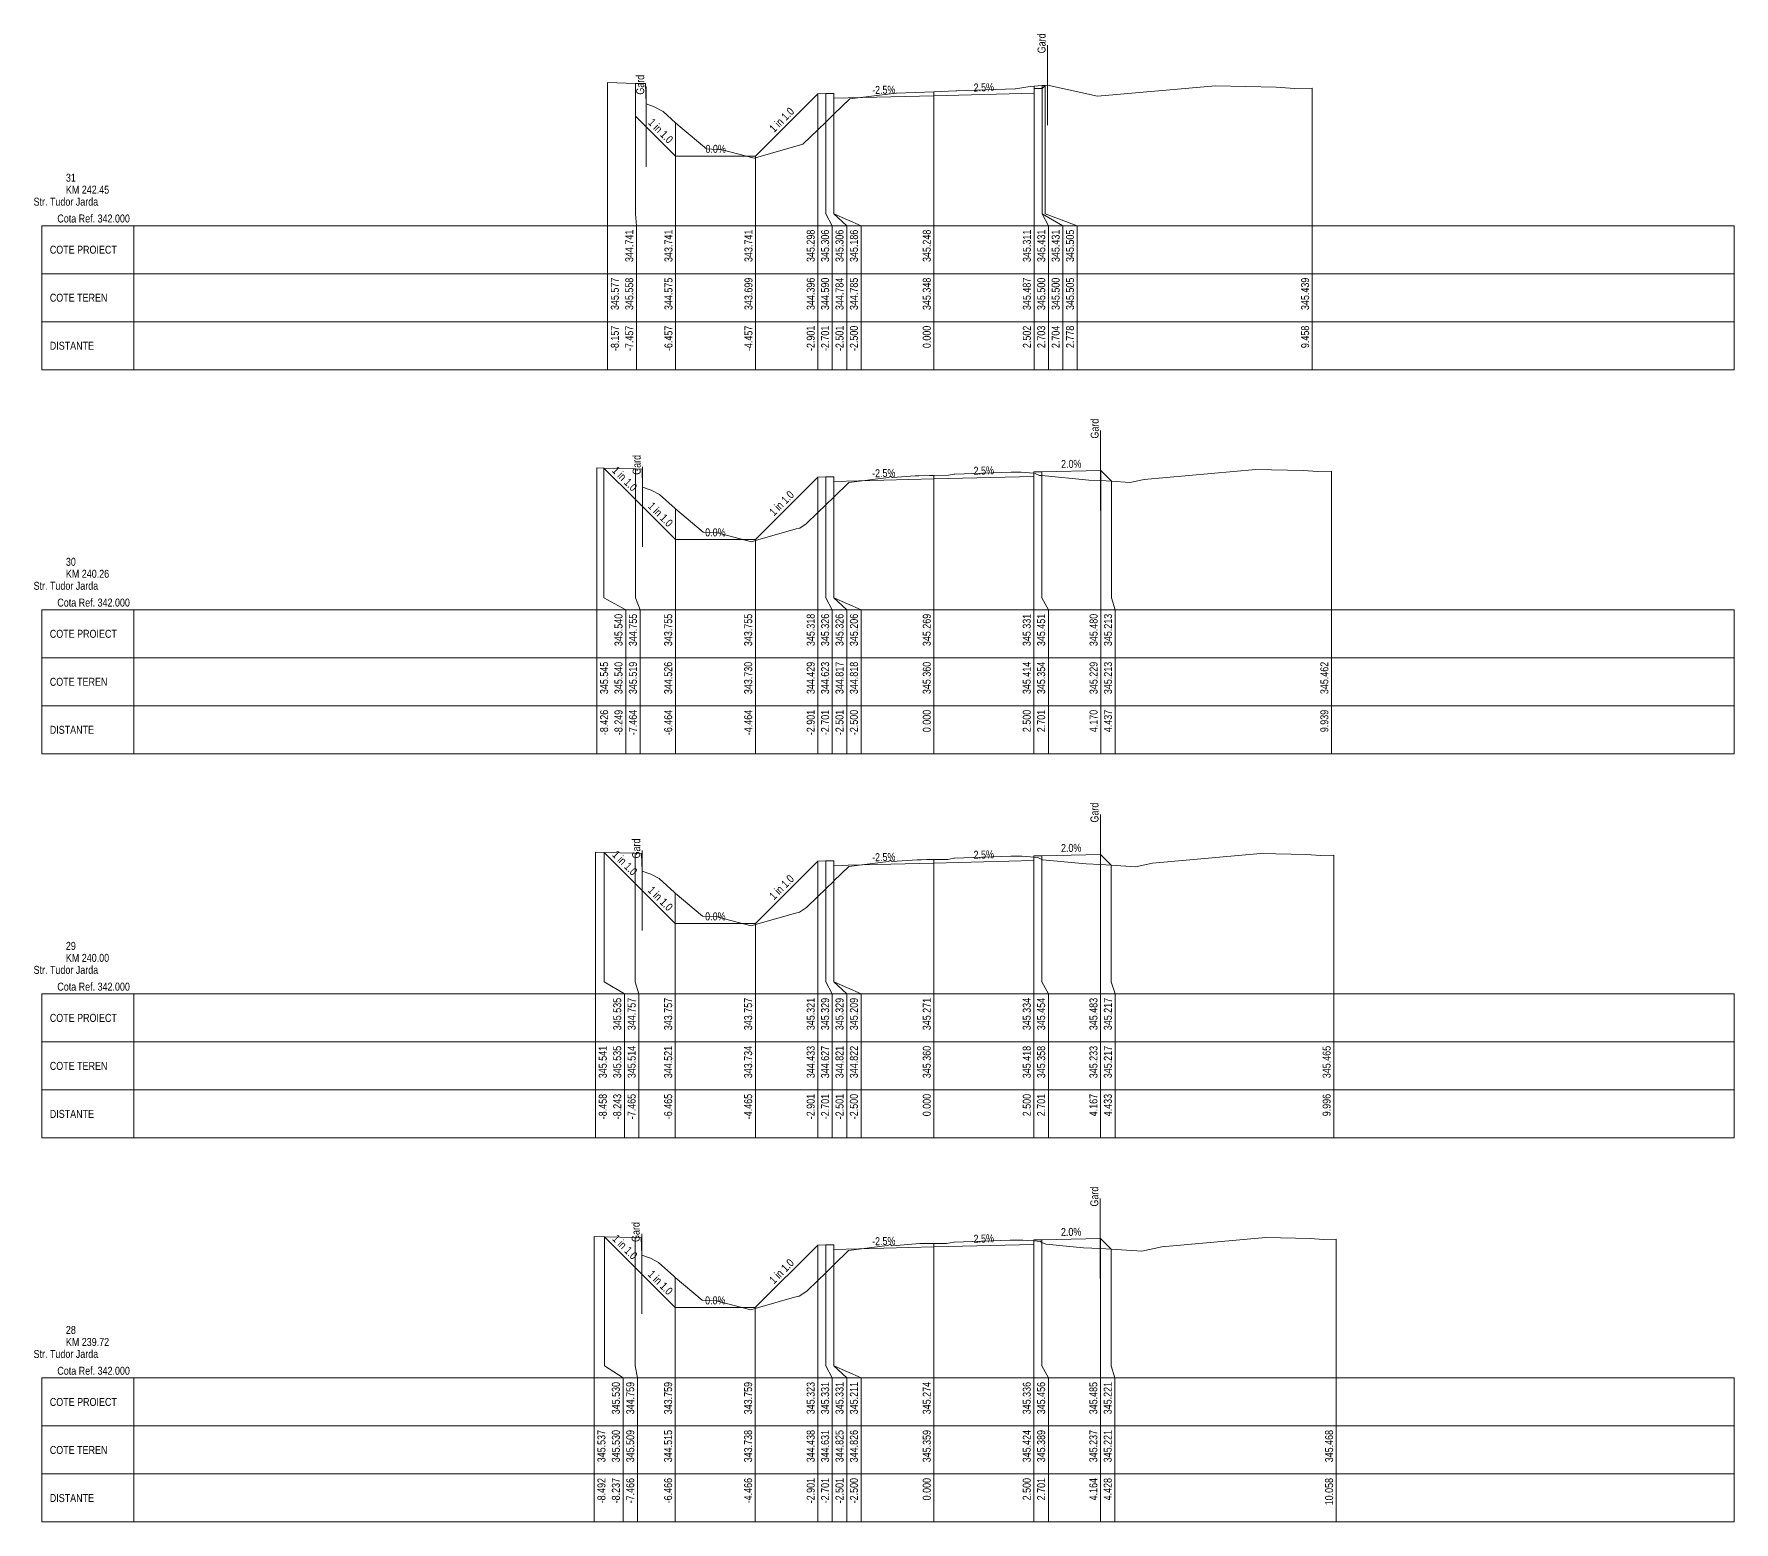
# Model space of a CAD drawing. Extents: x 1 to 634, y 0 to 594.
# Drawn here: x 0.5 to 43, y 260.2 to 297.39 of the extents above; entities that cross this region are included whole.
import ezdxf
from ezdxf.enums import TextEntityAlignment as Align

# ---------------------------------------------------------------- set-up
doc = ezdxf.new("R2010")
doc.units = 0
doc.header["$MEASUREMENT"] = 0
doc.layers.add('ARD-No Plot', color=1, linetype='Continuous', lineweight=0, plot=False)
for name, color, linetype, lineweight in [('DESIGN-TEXT', 7, 'Continuous', 0), ('EXISTING-TEXT', 7, 'Continuous', 0), ('LINES', 7, 'Continuous', 0), ('Text', 7, 'Continuous', 0), ('X-RL', 7, 'Continuous', 0), ('XPLOT-DESIGN', 5, 'Continuous', 0), ('XPLOT-EXISTING', 3, 'Continuous', 0), ('XPLOT-GRADE', 7, 'Continuous', 0), ('XPLOT-KM', 7, 'Continuous', 0), ('XPLOT-TITLE', 7, 'Continuous', 0)]:
    doc.layers.add(name, color=color, linetype=linetype, lineweight=lineweight)
doc.styles.add('$0$$0$Arial', font='arial.ttf', dxfattribs={"width": 0.8})

msp = doc.modelspace()

# ---------------------------------------------------------------- linework, layer by layer
at = {"layer": 'LINES'}
for p, q in [((25.84, 297.109), (25.84, 295.109)), ((14.843, 292.9), (14.843, 296.177)), ((14.843, 292.9), (14.843, 296.177)), ((15.543, 292.9), (15.543, 296.158)), ((15.543, 292.9), (15.543, 296.158)), ((15.543, 292.9), (15.543, 296.158)), ((15.808, 296.075), (15.808, 294.075)), ((20.099, 292.9), (20.099, 295.898)), ((20.099, 292.9), (20.099, 295.898)), ((20.099, 292.9), (20.099, 295.898)), ((20.299, 292.9), (20.299, 295.906)), ((20.299, 292.9), (20.299, 295.906)), ((20.299, 292.9), (20.299, 295.906)), ((20.499, 292.9), (20.499, 295.906)), ((20.499, 292.9), (20.499, 295.906)), ((20.499, 292.9), (20.499, 295.906)), ((20.5, 292.9), (20.5, 295.786)), ((20.5, 292.9), (20.5, 295.786)), ((20.5, 292.9), (20.5, 295.786)), ((23, 292.9), (23, 295.948)), ((23, 292.9), (23, 295.948)), ((23, 292.9), (23, 295.948)), ((25.502, 292.9), (25.502, 296.087)), ((25.502, 292.9), (25.502, 296.087)), ((25.502, 292.9), (25.502, 296.087)), ((25.703, 292.9), (25.703, 296.1)), ((25.703, 292.9), (25.703, 296.1)), ((25.703, 292.9), (25.703, 296.1)), ((25.704, 292.9), (25.704, 296.1)), ((25.704, 292.9), (25.704, 296.1)), ((25.704, 292.9), (25.704, 296.1)), ((25.778, 292.9), (25.778, 296.105)), ((25.778, 292.9), (25.778, 296.105)), ((25.778, 292.9), (25.778, 296.105)), ((32.458, 292.9), (32.458, 296.039)), ((32.458, 292.9), (32.458, 296.039)), ((16.543, 292.9), (16.543, 295.175)), ((16.543, 292.9), (16.543, 295.175)), ((16.543, 292.9), (16.543, 295.175)), ((18.543, 292.9), (18.543, 294.341)), ((18.543, 292.9), (18.543, 294.341)), ((18.543, 292.9), (18.543, 294.341)), ((14.843, 292.6), (14.843, 292.9)), ((14.843, 292.6), (14.843, 292.9)), ((15.563, 292.6), (15.543, 292.9)), ((15.563, 292.6), (15.543, 292.9)), ((15.563, 292.6), (15.543, 292.9)), ((16.543, 292.6), (16.543, 292.9)), ((16.543, 292.6), (16.543, 292.9)), ((16.543, 292.6), (16.543, 292.9)), ((18.543, 292.6), (18.543, 292.9)), ((18.543, 292.6), (18.543, 292.9)), ((18.543, 292.6), (18.543, 292.9)), ((20.099, 292.6), (20.099, 292.9)), ((20.099, 292.6), (20.099, 292.9)), ((20.099, 292.6), (20.099, 292.9)), ((20.459, 292.6), (20.299, 292.9)), ((20.459, 292.6), (20.299, 292.9)), ((20.459, 292.6), (20.299, 292.9)), ((20.819, 292.6), (20.499, 292.9)), ((20.819, 292.6), (20.499, 292.9)), ((20.819, 292.6), (20.499, 292.9)), ((21.179, 292.6), (20.5, 292.9)), ((21.179, 292.6), (20.5, 292.9)), ((21.179, 292.6), (20.5, 292.9)), ((23, 292.6), (23, 292.9)), ((23, 292.6), (23, 292.9)), ((23, 292.6), (23, 292.9)), ((25.502, 292.6), (25.502, 292.9)), ((25.502, 292.6), (25.502, 292.9)), ((25.502, 292.6), (25.502, 292.9)), ((25.862, 292.6), (25.703, 292.9)), ((25.862, 292.6), (25.703, 292.9)), ((25.862, 292.6), (25.703, 292.9)), ((26.222, 292.6), (25.704, 292.9)), ((26.222, 292.6), (25.704, 292.9)), ((26.222, 292.6), (25.704, 292.9)), ((26.582, 292.6), (25.778, 292.9)), ((26.582, 292.6), (25.778, 292.9)), ((26.582, 292.6), (25.778, 292.9)), ((32.458, 292.6), (32.458, 292.9)), ((32.458, 292.6), (32.458, 292.9)), ((0.698, 291.4), (0.698, 292.6)), ((0.698, 292.6), (3, 292.6)), ((3, 289), (3, 292.6)), ((3, 292.6), (43, 292.6)), ((14.843, 289), (14.843, 292.6)), ((14.843, 289), (14.843, 292.6)), ((15.563, 289), (15.563, 292.6)), ((15.563, 289), (15.563, 292.6)), ((15.563, 289), (15.563, 292.6)), ((16.543, 289), (16.543, 292.6)), ((16.543, 289), (16.543, 292.6)), ((16.543, 289), (16.543, 292.6)), ((18.543, 289), (18.543, 292.6)), ((18.543, 289), (18.543, 292.6)), ((18.543, 289), (18.543, 292.6)), ((20.099, 289), (20.099, 292.6)), ((20.099, 289), (20.099, 292.6)), ((20.099, 289), (20.099, 292.6)), ((20.459, 289), (20.459, 292.6)), ((20.459, 289), (20.459, 292.6)), ((20.459, 289), (20.459, 292.6)), ((20.819, 289), (20.819, 292.6)), ((20.819, 289), (20.819, 292.6)), ((20.819, 289), (20.819, 292.6)), ((21.179, 289), (21.179, 292.6)), ((21.179, 289), (21.179, 292.6)), ((21.179, 289), (21.179, 292.6)), ((23, 289), (23, 292.6)), ((23, 289), (23, 292.6)), ((23, 289), (23, 292.6)), ((25.502, 289), (25.502, 292.6)), ((25.502, 289), (25.502, 292.6)), ((25.502, 289), (25.502, 292.6)), ((25.862, 289), (25.862, 292.6)), ((25.862, 289), (25.862, 292.6)), ((25.862, 289), (25.862, 292.6)), ((26.222, 289), (26.222, 292.6)), ((26.222, 289), (26.222, 292.6)), ((26.222, 289), (26.222, 292.6)), ((26.582, 289), (26.582, 292.6)), ((26.582, 289), (26.582, 292.6)), ((26.582, 289), (26.582, 292.6)), ((32.458, 289), (32.458, 292.6)), ((32.458, 289), (32.458, 292.6)), ((43, 289), (43, 292.6)), ((0.698, 290.2), (0.698, 291.4)), ((0.698, 291.4), (3, 291.4)), ((3, 291.4), (0.698, 291.4)), ((3, 291.4), (43, 291.4)), ((0.698, 289), (0.698, 290.2)), ((0.698, 290.2), (3, 290.2)), ((3, 290.2), (0.698, 290.2)), ((3, 290.2), (43, 290.2)), ((3, 289), (0.698, 289)), ((3, 289), (43, 289)), ((27.167, 287.48), (27.167, 285.48)), ((14.574, 283.3), (14.574, 286.545)), ((14.574, 283.3), (14.574, 286.545)), ((14.751, 283.3), (14.751, 286.54)), ((14.751, 283.3), (14.751, 286.54)), ((14.751, 283.3), (14.751, 286.54)), ((15.536, 283.3), (15.536, 286.519)), ((15.536, 283.3), (15.536, 286.519)), ((15.536, 283.3), (15.536, 286.519)), ((15.717, 286.574), (15.717, 284.574)), ((25.701, 283.3), (25.701, 286.451)), ((25.701, 283.3), (25.701, 286.451)), ((25.701, 283.3), (25.701, 286.451)), ((27.17, 283.3), (27.17, 286.48)), ((27.17, 283.3), (27.17, 286.48)), ((27.17, 283.3), (27.17, 286.48)), ((32.939, 283.3), (32.939, 286.462)), ((32.939, 283.3), (32.939, 286.462)), ((20.099, 283.3), (20.099, 286.318)), ((20.099, 283.3), (20.099, 286.318)), ((20.099, 283.3), (20.099, 286.318)), ((20.299, 283.3), (20.299, 286.326)), ((20.299, 283.3), (20.299, 286.326)), ((20.299, 283.3), (20.299, 286.326)), ((20.499, 283.3), (20.499, 286.326)), ((20.499, 283.3), (20.499, 286.326)), ((20.499, 283.3), (20.499, 286.326)), ((20.5, 283.3), (20.5, 286.206)), ((20.5, 283.3), (20.5, 286.206)), ((20.5, 283.3), (20.5, 286.206)), ((23, 283.3), (23, 286.36)), ((23, 283.3), (23, 286.36)), ((23, 283.3), (23, 286.36)), ((25.5, 283.3), (25.5, 286.414)), ((25.5, 283.3), (25.5, 286.414)), ((25.5, 283.3), (25.5, 286.414)), ((27.437, 283.3), (27.437, 286.213)), ((27.437, 283.3), (27.437, 286.213)), ((27.437, 283.3), (27.437, 286.213)), ((16.536, 283.3), (16.536, 285.526)), ((16.536, 283.3), (16.536, 285.526)), ((16.536, 283.3), (16.536, 285.526)), ((18.536, 283.3), (18.536, 284.755)), ((18.536, 283.3), (18.536, 284.755)), ((18.536, 283.3), (18.536, 284.755)), ((14.574, 283), (14.574, 283.3)), ((14.574, 283), (14.574, 283.3)), ((15.294, 283), (14.751, 283.3)), ((15.294, 283), (14.751, 283.3)), ((15.294, 283), (14.751, 283.3)), ((15.654, 283), (15.536, 283.3)), ((15.654, 283), (15.536, 283.3)), ((15.654, 283), (15.536, 283.3)), ((16.536, 283), (16.536, 283.3)), ((16.536, 283), (16.536, 283.3)), ((16.536, 283), (16.536, 283.3)), ((18.536, 283), (18.536, 283.3)), ((18.536, 283), (18.536, 283.3)), ((18.536, 283), (18.536, 283.3)), ((20.099, 283), (20.099, 283.3)), ((20.099, 283), (20.099, 283.3)), ((20.099, 283), (20.099, 283.3)), ((20.459, 283), (20.299, 283.3)), ((20.459, 283), (20.299, 283.3)), ((20.459, 283), (20.299, 283.3)), ((20.819, 283), (20.499, 283.3)), ((20.819, 283), (20.499, 283.3)), ((20.819, 283), (20.499, 283.3)), ((21.179, 283), (20.5, 283.3)), ((21.179, 283), (20.5, 283.3)), ((21.179, 283), (20.5, 283.3)), ((23, 283), (23, 283.3)), ((23, 283), (23, 283.3)), ((23, 283), (23, 283.3)), ((25.5, 283), (25.5, 283.3)), ((25.5, 283), (25.5, 283.3)), ((25.5, 283), (25.5, 283.3)), ((25.86, 283), (25.701, 283.3)), ((25.86, 283), (25.701, 283.3)), ((25.86, 283), (25.701, 283.3)), ((27.17, 283), (27.17, 283.3)), ((27.17, 283), (27.17, 283.3)), ((27.17, 283), (27.17, 283.3)), ((27.53, 283), (27.437, 283.3)), ((27.53, 283), (27.437, 283.3)), ((27.53, 283), (27.437, 283.3)), ((32.939, 283), (32.939, 283.3)), ((32.939, 283), (32.939, 283.3)), ((0.698, 281.8), (0.698, 283)), ((0.698, 283), (3, 283)), ((3, 279.4), (3, 283)), ((3, 283), (43, 283)), ((14.574, 279.4), (14.574, 283)), ((14.574, 279.4), (14.574, 283)), ((15.294, 279.4), (15.294, 283)), ((15.294, 279.4), (15.294, 283)), ((15.294, 279.4), (15.294, 283)), ((15.654, 279.4), (15.654, 283)), ((15.654, 279.4), (15.654, 283)), ((15.654, 279.4), (15.654, 283)), ((16.536, 279.4), (16.536, 283)), ((16.536, 279.4), (16.536, 283)), ((16.536, 279.4), (16.536, 283)), ((18.536, 279.4), (18.536, 283)), ((18.536, 279.4), (18.536, 283)), ((18.536, 279.4), (18.536, 283)), ((20.099, 279.4), (20.099, 283)), ((20.099, 279.4), (20.099, 283)), ((20.099, 279.4), (20.099, 283)), ((20.459, 279.4), (20.459, 283)), ((20.459, 279.4), (20.459, 283)), ((20.459, 279.4), (20.459, 283)), ((20.819, 279.4), (20.819, 283)), ((20.819, 279.4), (20.819, 283)), ((20.819, 279.4), (20.819, 283)), ((21.179, 279.4), (21.179, 283)), ((21.179, 279.4), (21.179, 283)), ((21.179, 279.4), (21.179, 283)), ((23, 279.4), (23, 283)), ((23, 279.4), (23, 283)), ((23, 279.4), (23, 283)), ((25.5, 279.4), (25.5, 283)), ((25.5, 279.4), (25.5, 283)), ((25.5, 279.4), (25.5, 283)), ((25.86, 279.4), (25.86, 283)), ((25.86, 279.4), (25.86, 283)), ((25.86, 279.4), (25.86, 283)), ((27.17, 279.4), (27.17, 283)), ((27.17, 279.4), (27.17, 283)), ((27.17, 279.4), (27.17, 283)), ((27.53, 279.4), (27.53, 283)), ((27.53, 279.4), (27.53, 283)), ((27.53, 279.4), (27.53, 283)), ((32.939, 279.4), (32.939, 283)), ((32.939, 279.4), (32.939, 283)), ((43, 279.4), (43, 283)), ((0.698, 280.6), (0.698, 281.8)), ((0.698, 281.8), (3, 281.8)), ((3, 281.8), (0.698, 281.8)), ((3, 281.8), (43, 281.8)), ((0.698, 279.4), (0.698, 280.6)), ((0.698, 280.6), (3, 280.6)), ((3, 280.6), (0.698, 280.6)), ((3, 280.6), (43, 280.6)), ((3, 279.4), (0.698, 279.4)), ((3, 279.4), (43, 279.4)), ((27.163, 277.883), (27.163, 275.883)), ((14.542, 273.7), (14.542, 276.941)), ((14.542, 273.7), (14.542, 276.941)), ((14.757, 273.7), (14.757, 276.935)), ((14.757, 273.7), (14.757, 276.935)), ((14.757, 273.7), (14.757, 276.935)), ((15.535, 273.7), (15.535, 276.914)), ((15.535, 273.7), (15.535, 276.914)), ((15.535, 273.7), (15.535, 276.914)), ((15.706, 276.986), (15.706, 274.986)), ((20.099, 273.7), (20.099, 276.721)), ((20.099, 273.7), (20.099, 276.721)), ((20.099, 273.7), (20.099, 276.721)), ((20.299, 273.7), (20.299, 276.729)), ((20.299, 273.7), (20.299, 276.729)), ((20.299, 273.7), (20.299, 276.729)), ((20.499, 273.7), (20.499, 276.729)), ((20.499, 273.7), (20.499, 276.729)), ((20.499, 273.7), (20.499, 276.729)), ((23, 273.7), (23, 276.76)), ((23, 273.7), (23, 276.76)), ((23, 273.7), (23, 276.76)), ((25.5, 273.7), (25.5, 276.818)), ((25.5, 273.7), (25.5, 276.818)), ((25.5, 273.7), (25.5, 276.818)), ((25.701, 273.7), (25.701, 276.854)), ((25.701, 273.7), (25.701, 276.854)), ((25.701, 273.7), (25.701, 276.854)), ((27.167, 273.7), (27.167, 276.883)), ((27.167, 273.7), (27.167, 276.883)), ((27.167, 273.7), (27.167, 276.883)), ((32.996, 273.7), (32.996, 276.865)), ((32.996, 273.7), (32.996, 276.865)), ((20.5, 273.7), (20.5, 276.609)), ((20.5, 273.7), (20.5, 276.609)), ((20.5, 273.7), (20.5, 276.609)), ((27.433, 273.7), (27.433, 276.617)), ((27.433, 273.7), (27.433, 276.617)), ((27.433, 273.7), (27.433, 276.617)), ((16.535, 273.7), (16.535, 275.921)), ((16.535, 273.7), (16.535, 275.921)), ((16.535, 273.7), (16.535, 275.921)), ((18.535, 273.7), (18.535, 275.157)), ((18.535, 273.7), (18.535, 275.157)), ((18.535, 273.7), (18.535, 275.157)), ((14.542, 273.4), (14.542, 273.7)), ((14.542, 273.4), (14.542, 273.7)), ((15.262, 273.4), (14.757, 273.7)), ((15.262, 273.4), (14.757, 273.7)), ((15.262, 273.4), (14.757, 273.7)), ((15.622, 273.4), (15.535, 273.7)), ((15.622, 273.4), (15.535, 273.7)), ((15.622, 273.4), (15.535, 273.7)), ((16.535, 273.4), (16.535, 273.7)), ((16.535, 273.4), (16.535, 273.7)), ((16.535, 273.4), (16.535, 273.7)), ((18.535, 273.4), (18.535, 273.7)), ((18.535, 273.4), (18.535, 273.7)), ((18.535, 273.4), (18.535, 273.7)), ((20.099, 273.4), (20.099, 273.7)), ((20.099, 273.4), (20.099, 273.7)), ((20.099, 273.4), (20.099, 273.7)), ((20.459, 273.4), (20.299, 273.7)), ((20.459, 273.4), (20.299, 273.7)), ((20.459, 273.4), (20.299, 273.7)), ((20.819, 273.4), (20.499, 273.7)), ((20.819, 273.4), (20.499, 273.7)), ((20.819, 273.4), (20.499, 273.7)), ((21.179, 273.4), (20.5, 273.7)), ((21.179, 273.4), (20.5, 273.7)), ((21.179, 273.4), (20.5, 273.7)), ((23, 273.4), (23, 273.7)), ((23, 273.4), (23, 273.7)), ((23, 273.4), (23, 273.7)), ((25.5, 273.4), (25.5, 273.7)), ((25.5, 273.4), (25.5, 273.7)), ((25.5, 273.4), (25.5, 273.7)), ((25.86, 273.4), (25.701, 273.7)), ((25.86, 273.4), (25.701, 273.7)), ((25.86, 273.4), (25.701, 273.7)), ((27.167, 273.4), (27.167, 273.7)), ((27.167, 273.4), (27.167, 273.7)), ((27.167, 273.4), (27.167, 273.7)), ((27.527, 273.4), (27.433, 273.7)), ((27.527, 273.4), (27.433, 273.7)), ((27.527, 273.4), (27.433, 273.7)), ((32.996, 273.4), (32.996, 273.7)), ((32.996, 273.4), (32.996, 273.7)), ((0.698, 272.2), (0.698, 273.4)), ((0.698, 273.4), (3, 273.4)), ((3, 269.8), (3, 273.4)), ((3, 273.4), (43, 273.4)), ((14.542, 269.8), (14.542, 273.4)), ((14.542, 269.8), (14.542, 273.4)), ((15.262, 269.8), (15.262, 273.4)), ((15.262, 269.8), (15.262, 273.4)), ((15.262, 269.8), (15.262, 273.4)), ((15.622, 269.8), (15.622, 273.4)), ((15.622, 269.8), (15.622, 273.4)), ((15.622, 269.8), (15.622, 273.4)), ((16.535, 269.8), (16.535, 273.4)), ((16.535, 269.8), (16.535, 273.4)), ((16.535, 269.8), (16.535, 273.4)), ((18.535, 269.8), (18.535, 273.4)), ((18.535, 269.8), (18.535, 273.4)), ((18.535, 269.8), (18.535, 273.4)), ((20.099, 269.8), (20.099, 273.4)), ((20.099, 269.8), (20.099, 273.4)), ((20.099, 269.8), (20.099, 273.4)), ((20.459, 269.8), (20.459, 273.4)), ((20.459, 269.8), (20.459, 273.4)), ((20.459, 269.8), (20.459, 273.4)), ((20.819, 269.8), (20.819, 273.4)), ((20.819, 269.8), (20.819, 273.4)), ((20.819, 269.8), (20.819, 273.4)), ((21.179, 269.8), (21.179, 273.4)), ((21.179, 269.8), (21.179, 273.4)), ((21.179, 269.8), (21.179, 273.4)), ((23, 269.8), (23, 273.4)), ((23, 269.8), (23, 273.4)), ((23, 269.8), (23, 273.4)), ((25.5, 269.8), (25.5, 273.4)), ((25.5, 269.8), (25.5, 273.4)), ((25.5, 269.8), (25.5, 273.4)), ((25.86, 269.8), (25.86, 273.4)), ((25.86, 269.8), (25.86, 273.4)), ((25.86, 269.8), (25.86, 273.4)), ((27.167, 269.8), (27.167, 273.4)), ((27.167, 269.8), (27.167, 273.4)), ((27.167, 269.8), (27.167, 273.4)), ((27.527, 269.8), (27.527, 273.4)), ((27.527, 269.8), (27.527, 273.4)), ((27.527, 269.8), (27.527, 273.4)), ((32.996, 269.8), (32.996, 273.4)), ((32.996, 269.8), (32.996, 273.4)), ((43, 269.8), (43, 273.4)), ((0.698, 271), (0.698, 272.2)), ((0.698, 272.2), (3, 272.2)), ((3, 272.2), (0.698, 272.2)), ((3, 272.2), (43, 272.2)), ((0.698, 269.8), (0.698, 271)), ((0.698, 271), (3, 271)), ((3, 271), (0.698, 271)), ((3, 271), (43, 271)), ((3, 269.8), (0.698, 269.8)), ((3, 269.8), (43, 269.8)), ((27.159, 268.285), (27.159, 266.285)), ((14.508, 264.1), (14.508, 267.337)), ((14.508, 264.1), (14.508, 267.337)), ((14.763, 264.1), (14.763, 267.33)), ((14.763, 264.1), (14.763, 267.33)), ((14.763, 264.1), (14.763, 267.33)), ((15.534, 264.1), (15.534, 267.309)), ((15.534, 264.1), (15.534, 267.309)), ((15.534, 264.1), (15.534, 267.309)), ((15.694, 267.399), (15.694, 265.399)), ((20.099, 264.1), (20.099, 267.123)), ((20.099, 264.1), (20.099, 267.123)), ((20.099, 264.1), (20.099, 267.123)), ((20.299, 264.1), (20.299, 267.131)), ((20.299, 264.1), (20.299, 267.131)), ((20.299, 264.1), (20.299, 267.131)), ((20.499, 264.1), (20.499, 267.131)), ((20.499, 264.1), (20.499, 267.131)), ((20.499, 264.1), (20.499, 267.131)), ((20.5, 264.1), (20.5, 267.011)), ((20.5, 264.1), (20.5, 267.011)), ((20.5, 264.1), (20.5, 267.011)), ((23, 264.1), (23, 267.159)), ((23, 264.1), (23, 267.159)), ((23, 264.1), (23, 267.159)), ((25.5, 264.1), (25.5, 267.224)), ((25.5, 264.1), (25.5, 267.224)), ((25.5, 264.1), (25.5, 267.224)), ((25.701, 264.1), (25.701, 267.256)), ((25.701, 264.1), (25.701, 267.256)), ((25.701, 264.1), (25.701, 267.256)), ((27.164, 264.1), (27.164, 267.285)), ((27.164, 264.1), (27.164, 267.285)), ((27.164, 264.1), (27.164, 267.285)), ((27.428, 264.1), (27.428, 267.021)), ((27.428, 264.1), (27.428, 267.021)), ((27.428, 264.1), (27.428, 267.021)), ((33.058, 264.1), (33.058, 267.268)), ((33.058, 264.1), (33.058, 267.268)), ((16.534, 264.1), (16.534, 266.315)), ((16.534, 264.1), (16.534, 266.315)), ((16.534, 264.1), (16.534, 266.315)), ((18.534, 264.1), (18.534, 265.559)), ((18.534, 264.1), (18.534, 265.559)), ((18.534, 264.1), (18.534, 265.559)), ((14.508, 263.8), (14.508, 264.1)), ((14.508, 263.8), (14.508, 264.1)), ((15.228, 263.8), (14.763, 264.1)), ((15.228, 263.8), (14.763, 264.1)), ((15.228, 263.8), (14.763, 264.1)), ((15.588, 263.8), (15.534, 264.1)), ((15.588, 263.8), (15.534, 264.1)), ((15.588, 263.8), (15.534, 264.1)), ((16.534, 263.8), (16.534, 264.1)), ((16.534, 263.8), (16.534, 264.1)), ((16.534, 263.8), (16.534, 264.1)), ((18.534, 263.8), (18.534, 264.1)), ((18.534, 263.8), (18.534, 264.1)), ((18.534, 263.8), (18.534, 264.1)), ((20.099, 263.8), (20.099, 264.1)), ((20.099, 263.8), (20.099, 264.1)), ((20.099, 263.8), (20.099, 264.1)), ((20.459, 263.8), (20.299, 264.1)), ((20.459, 263.8), (20.299, 264.1)), ((20.459, 263.8), (20.299, 264.1)), ((20.819, 263.8), (20.499, 264.1)), ((20.819, 263.8), (20.499, 264.1)), ((20.819, 263.8), (20.499, 264.1)), ((21.179, 263.8), (20.5, 264.1)), ((21.179, 263.8), (20.5, 264.1)), ((21.179, 263.8), (20.5, 264.1)), ((23, 263.8), (23, 264.1)), ((23, 263.8), (23, 264.1)), ((23, 263.8), (23, 264.1)), ((25.5, 263.8), (25.5, 264.1)), ((25.5, 263.8), (25.5, 264.1)), ((25.5, 263.8), (25.5, 264.1)), ((25.86, 263.8), (25.701, 264.1)), ((25.86, 263.8), (25.701, 264.1)), ((25.86, 263.8), (25.701, 264.1)), ((27.164, 263.8), (27.164, 264.1)), ((27.164, 263.8), (27.164, 264.1)), ((27.164, 263.8), (27.164, 264.1)), ((27.524, 263.8), (27.428, 264.1)), ((27.524, 263.8), (27.428, 264.1)), ((27.524, 263.8), (27.428, 264.1)), ((33.058, 263.8), (33.058, 264.1)), ((33.058, 263.8), (33.058, 264.1)), ((0.698, 262.6), (0.698, 263.8)), ((0.698, 263.8), (3, 263.8)), ((3, 260.2), (3, 263.8)), ((3, 263.8), (43, 263.8)), ((14.508, 260.2), (14.508, 263.8)), ((14.508, 260.2), (14.508, 263.8)), ((15.228, 260.2), (15.228, 263.8)), ((15.228, 260.2), (15.228, 263.8)), ((15.228, 260.2), (15.228, 263.8)), ((15.588, 260.2), (15.588, 263.8)), ((15.588, 260.2), (15.588, 263.8)), ((15.588, 260.2), (15.588, 263.8)), ((16.534, 260.2), (16.534, 263.8)), ((16.534, 260.2), (16.534, 263.8)), ((16.534, 260.2), (16.534, 263.8)), ((18.534, 260.2), (18.534, 263.8)), ((18.534, 260.2), (18.534, 263.8)), ((18.534, 260.2), (18.534, 263.8)), ((20.099, 260.2), (20.099, 263.8)), ((20.099, 260.2), (20.099, 263.8)), ((20.099, 260.2), (20.099, 263.8)), ((20.459, 260.2), (20.459, 263.8)), ((20.459, 260.2), (20.459, 263.8)), ((20.459, 260.2), (20.459, 263.8)), ((20.819, 260.2), (20.819, 263.8)), ((20.819, 260.2), (20.819, 263.8)), ((20.819, 260.2), (20.819, 263.8)), ((21.179, 260.2), (21.179, 263.8)), ((21.179, 260.2), (21.179, 263.8)), ((21.179, 260.2), (21.179, 263.8)), ((23, 260.2), (23, 263.8)), ((23, 260.2), (23, 263.8)), ((23, 260.2), (23, 263.8)), ((25.5, 260.2), (25.5, 263.8)), ((25.5, 260.2), (25.5, 263.8)), ((25.5, 260.2), (25.5, 263.8)), ((25.86, 260.2), (25.86, 263.8)), ((25.86, 260.2), (25.86, 263.8)), ((25.86, 260.2), (25.86, 263.8)), ((27.164, 260.2), (27.164, 263.8)), ((27.164, 260.2), (27.164, 263.8)), ((27.164, 260.2), (27.164, 263.8)), ((27.524, 260.2), (27.524, 263.8)), ((27.524, 260.2), (27.524, 263.8)), ((27.524, 260.2), (27.524, 263.8)), ((33.058, 260.2), (33.058, 263.8)), ((33.058, 260.2), (33.058, 263.8)), ((43, 260.2), (43, 263.8)), ((0.698, 261.4), (0.698, 262.6)), ((0.698, 262.6), (3, 262.6)), ((3, 262.6), (0.698, 262.6)), ((3, 262.6), (43, 262.6)), ((0.698, 260.2), (0.698, 261.4)), ((0.698, 261.4), (3, 261.4)), ((3, 261.4), (0.698, 261.4)), ((3, 261.4), (43, 261.4)), ((3, 260.2), (0.698, 260.2)), ((3, 260.2), (43, 260.2))]:
    msp.add_line(p, q, dxfattribs=at)
at = {"layer": 'XPLOT-DESIGN'}
for p, q in [((18.543, 294.341), (20.099, 295.898)), ((20.099, 295.898), (20.299, 295.906)), ((20.299, 295.906), (20.499, 295.906)), ((20.499, 295.906), (20.5, 295.786)), ((20.5, 295.786), (23, 295.848)), ((23, 295.848), (25.502, 295.911)), ((25.502, 295.911), (25.503, 296.031)), ((25.503, 296.031), (25.703, 296.031)), ((25.703, 296.031), (25.704, 296.031)), ((25.704, 296.031), (25.778, 296.105)), ((15.543, 295.341), (16.543, 294.341)), ((16.543, 294.341), (18.543, 294.341)), ((14.751, 286.54), (15.536, 285.755)), ((25.5, 286.331), (25.501, 286.451)), ((25.501, 286.451), (25.701, 286.451)), ((25.701, 286.451), (27.17, 286.48)), ((27.17, 286.48), (27.437, 286.213)), ((18.536, 284.755), (20.099, 286.318)), ((20.099, 286.318), (20.299, 286.326)), ((20.299, 286.326), (20.499, 286.326)), ((20.499, 286.326), (20.5, 286.206)), ((20.5, 286.206), (23, 286.269)), ((23, 286.269), (25.5, 286.331)), ((15.536, 285.755), (16.536, 284.755)), ((16.536, 284.755), (18.536, 284.755)), ((14.757, 276.935), (15.535, 276.157)), ((18.535, 275.157), (20.099, 276.721)), ((20.099, 276.721), (20.299, 276.729)), ((20.299, 276.729), (20.499, 276.729)), ((20.499, 276.729), (20.5, 276.609)), ((20.5, 276.609), (23, 276.671)), ((23, 276.671), (25.5, 276.734)), ((25.5, 276.734), (25.501, 276.854)), ((25.501, 276.854), (25.701, 276.854)), ((25.701, 276.854), (27.167, 276.883)), ((27.167, 276.883), (27.433, 276.617)), ((15.535, 276.157), (16.535, 275.157)), ((16.535, 275.157), (18.535, 275.157)), ((14.763, 267.33), (15.534, 266.559)), ((18.534, 265.559), (20.099, 267.123)), ((20.099, 267.123), (20.299, 267.131)), ((20.299, 267.131), (20.499, 267.131)), ((20.499, 267.131), (20.5, 267.011)), ((20.5, 267.011), (23, 267.074)), ((23, 267.074), (25.5, 267.136)), ((25.5, 267.136), (25.501, 267.256)), ((25.501, 267.256), (25.701, 267.256)), ((25.701, 267.256), (27.164, 267.285)), ((27.164, 267.285), (27.428, 267.021)), ((15.534, 266.559), (16.534, 265.559)), ((16.534, 265.559), (18.534, 265.559))]:
    msp.add_line(p, q, dxfattribs=at)
at = {"layer": 'XPLOT-EXISTING'}
for p, q in [((14.843, 296.177), (15.543, 296.158)), ((15.543, 296.158), (15.793, 296.151)), ((15.793, 296.151), (15.808, 295.643)), ((20.895, 295.767), (21.978, 295.907)), ((21.978, 295.907), (21.984, 295.91)), ((21.984, 295.91), (21.988, 295.907)), ((21.988, 295.907), (22.053, 295.912)), ((22.053, 295.912), (22.064, 295.912)), ((22.064, 295.912), (23, 295.948)), ((23, 295.948), (23.549, 295.968)), ((23, 295.948), (23, 295.948)), ((23.549, 295.968), (23.568, 295.968)), ((23.568, 295.968), (23.573, 295.969)), ((23.573, 295.969), (23.574, 295.969)), ((23.574, 295.969), (24.306, 295.994)), ((24.306, 295.994), (25.034, 296.018)), ((25.034, 296.018), (25.036, 296.018)), ((25.036, 296.018), (25.038, 296.019)), ((25.038, 296.019), (25.042, 296.02)), ((25.042, 296.02), (25.404, 296.081)), ((25.404, 296.081), (25.502, 296.087)), ((25.502, 296.087), (25.703, 296.1)), ((25.703, 296.1), (25.704, 296.1)), ((25.704, 296.1), (25.778, 296.105)), ((25.778, 296.105), (25.84, 296.109)), ((25.84, 296.109), (27.087, 295.834)), ((27.087, 295.834), (30.035, 296.097)), ((30.035, 296.097), (31.554, 296.061)), ((31.554, 296.061), (32.019, 296.033)), ((32.019, 296.033), (32.458, 296.039)), ((15.808, 295.643), (16.002, 295.573)), ((16.002, 295.573), (16.229, 295.453)), ((16.229, 295.453), (16.543, 295.175)), ((20.299, 295.19), (20.499, 295.384)), ((20.499, 295.384), (20.5, 295.385)), ((20.5, 295.385), (20.895, 295.767)), ((16.543, 295.175), (16.657, 295.074)), ((16.657, 295.074), (17.314, 294.519)), ((19.734, 294.642), (20.099, 294.996)), ((20.099, 294.996), (20.299, 295.19)), ((17.314, 294.519), (17.702, 294.494)), ((18.543, 294.299), (19.721, 294.635)), ((19.721, 294.635), (19.725, 294.636)), ((19.725, 294.636), (19.734, 294.642)), ((17.702, 294.494), (18.507, 294.288)), ((18.507, 294.288), (18.543, 294.299)), ((14.574, 286.545), (14.751, 286.54)), ((14.751, 286.54), (15.536, 286.519)), ((15.536, 286.519), (15.704, 286.515)), ((15.704, 286.515), (15.717, 286.065)), ((23.522, 286.389), (24.93, 286.436)), ((24.93, 286.436), (24.991, 286.437)), ((24.991, 286.437), (25.181, 286.439)), ((25.181, 286.439), (25.282, 286.434)), ((25.282, 286.434), (25.5, 286.414)), ((28.252, 286.259), (31.045, 286.507)), ((31.045, 286.507), (32.232, 286.479)), ((32.232, 286.479), (32.595, 286.457)), ((32.595, 286.457), (32.939, 286.462)), ((15.717, 286.065), (15.93, 285.988)), ((20.5, 285.818), (20.873, 286.18)), ((20.873, 286.18), (21.867, 286.308)), ((21.867, 286.308), (21.92, 286.33)), ((21.92, 286.33), (21.96, 286.307)), ((21.96, 286.307), (22.527, 286.348)), ((22.527, 286.348), (22.623, 286.35)), ((22.623, 286.35), (22.891, 286.36)), ((22.891, 286.36), (23, 286.36)), ((23, 286.36), (23.367, 286.361)), ((23, 286.36), (23, 286.36)), ((23.367, 286.361), (23.509, 286.389)), ((23.509, 286.389), (23.522, 286.389)), ((25.5, 286.414), (25.533, 286.41)), ((25.533, 286.41), (25.636, 286.36)), ((25.636, 286.36), (25.701, 286.354)), ((25.701, 286.354), (26.868, 286.241)), ((26.868, 286.241), (27.167, 286.23)), ((27.167, 286.23), (27.17, 286.229)), ((27.17, 286.229), (27.437, 286.213)), ((27.437, 286.213), (27.898, 286.184)), ((27.898, 286.184), (28.252, 286.259)), ((15.93, 285.988), (16.139, 285.878)), ((16.139, 285.878), (16.532, 285.529)), ((20.099, 285.429), (20.299, 285.623)), ((20.299, 285.623), (20.499, 285.817)), ((20.499, 285.817), (20.5, 285.818)), ((16.532, 285.529), (16.536, 285.526)), ((16.536, 285.526), (17.227, 284.942)), ((19.808, 285.147), (20.099, 285.429)), ((17.227, 284.942), (17.585, 284.92)), ((17.585, 284.92), (18.437, 284.702)), ((18.536, 284.73), (19.556, 285.022)), ((19.556, 285.022), (19.646, 285.042)), ((19.646, 285.042), (19.808, 285.147)), ((18.437, 284.702), (18.536, 284.73)), ((14.542, 276.941), (14.757, 276.935)), ((14.757, 276.935), (15.535, 276.914)), ((15.535, 276.914), (15.693, 276.91)), ((15.693, 276.91), (15.706, 276.468)), ((20.871, 276.581), (21.854, 276.708)), ((21.854, 276.708), (21.912, 276.732)), ((21.912, 276.732), (21.957, 276.706)), ((21.957, 276.706), (22.584, 276.752)), ((22.584, 276.752), (22.69, 276.754)), ((22.69, 276.754), (22.812, 276.759)), ((22.812, 276.759), (23, 276.76)), ((23, 276.76), (23, 276.76)), ((23, 276.76), (23.343, 276.76)), ((23.343, 276.76), (23.501, 276.792)), ((23.501, 276.792), (23.516, 276.791)), ((23.516, 276.791), (24.918, 276.838)), ((24.918, 276.838), (24.986, 276.839)), ((24.986, 276.839), (25.2, 276.842)), ((25.2, 276.842), (25.313, 276.836)), ((25.313, 276.836), (25.5, 276.818)), ((25.5, 276.818), (25.595, 276.809)), ((25.595, 276.809), (25.701, 276.758)), ((25.701, 276.758), (25.712, 276.753)), ((25.712, 276.753), (26.804, 276.647)), ((28.042, 276.579), (28.467, 276.668)), ((28.467, 276.668), (31.166, 276.909)), ((31.166, 276.909), (32.314, 276.882)), ((32.314, 276.882), (32.664, 276.86)), ((32.664, 276.86), (32.996, 276.865)), ((15.706, 276.468), (15.921, 276.39)), ((15.921, 276.39), (16.128, 276.281)), ((16.128, 276.281), (16.517, 275.936)), ((20.5, 276.222), (20.871, 276.581)), ((26.804, 276.647), (27.163, 276.633)), ((27.163, 276.633), (27.167, 276.633)), ((27.167, 276.633), (27.433, 276.617)), ((27.433, 276.617), (28.042, 276.579)), ((16.517, 275.936), (16.535, 275.921)), ((16.535, 275.921), (17.217, 275.345)), ((19.816, 275.559), (20.099, 275.833)), ((20.099, 275.833), (20.299, 276.027)), ((20.299, 276.027), (20.499, 276.221)), ((20.499, 276.221), (20.5, 276.222)), ((18.535, 275.134), (19.536, 275.42)), ((19.536, 275.42), (19.637, 275.443)), ((19.637, 275.443), (19.816, 275.559)), ((17.217, 275.345), (17.571, 275.323)), ((17.571, 275.323), (18.428, 275.103)), ((18.428, 275.103), (18.535, 275.134)), ((14.508, 267.337), (14.763, 267.33)), ((14.763, 267.33), (15.534, 267.309)), ((15.534, 267.309), (15.681, 267.305)), ((28.697, 267.079), (31.296, 267.31)), ((31.296, 267.31), (32.401, 267.284)), ((15.681, 267.305), (15.694, 266.871)), ((20.5, 266.626), (20.868, 266.983)), ((20.868, 266.983), (21.84, 267.109)), ((21.84, 267.109), (21.904, 267.135)), ((21.904, 267.135), (21.954, 267.106)), ((21.954, 267.106), (22.645, 267.157)), ((22.645, 267.157), (22.682, 267.157)), ((22.682, 267.157), (22.743, 267.158)), ((22.743, 267.158), (23, 267.159)), ((23, 267.159), (23, 267.159)), ((23, 267.159), (23.317, 267.159)), ((23.317, 267.159), (23.493, 267.194)), ((23.493, 267.194), (23.509, 267.193)), ((23.509, 267.193), (24.904, 267.241)), ((24.904, 267.241), (24.981, 267.241)), ((24.981, 267.241), (25.22, 267.245)), ((25.22, 267.245), (25.347, 267.238)), ((25.347, 267.238), (25.5, 267.224)), ((25.5, 267.224), (25.662, 267.208)), ((25.662, 267.208), (25.701, 267.189)), ((25.701, 267.189), (25.793, 267.145)), ((25.793, 267.145), (26.736, 267.054)), ((26.736, 267.054), (27.159, 267.037)), ((27.159, 267.037), (27.164, 267.037)), ((27.164, 267.037), (27.428, 267.021)), ((27.428, 267.021), (28.196, 266.973)), ((28.196, 266.973), (28.697, 267.079)), ((32.401, 267.284), (32.738, 267.263)), ((32.738, 267.263), (33.058, 267.268)), ((15.694, 266.871), (15.912, 266.792)), ((15.912, 266.792), (16.117, 266.684)), ((16.117, 266.684), (16.501, 266.343)), ((20.299, 266.431), (20.499, 266.625)), ((20.499, 266.625), (20.5, 266.626)), ((16.501, 266.343), (16.534, 266.315)), ((16.534, 266.315), (17.205, 265.748)), ((19.826, 265.973), (20.099, 266.238)), ((20.099, 266.238), (20.299, 266.431)), ((17.205, 265.748), (17.555, 265.726)), ((17.555, 265.726), (18.419, 265.505)), ((18.534, 265.538), (19.515, 265.818)), ((19.515, 265.818), (19.627, 265.844)), ((19.627, 265.844), (19.826, 265.973)), ((18.419, 265.505), (18.534, 265.538))]:
    msp.add_line(p, q, dxfattribs=at)

# ---------------------------------------------------------------- texts
at = {"layer": 'ARD-No Plot', "style": '$0$$0$Arial', "width": 0.8}
for p in [(1.3, 293.1), (1.3, 283.5), (1.3, 273.9), (1.3, 264.3)]:
    msp.add_text('Str. Tudor Jarda', height=0.2, dxfattribs=at).set_placement(p, align=Align.CENTER)
at = {"layer": 'DESIGN-TEXT', "style": '$0$$0$Arial', "width": 0.8}
for s, p in [('344.741', (15.483, 292.5)), ('343.741', (16.463, 292.5)), ('343.741', (18.463, 292.5)), ('345.298', (20.019, 292.5)), ('345.306', (20.379, 292.5)), ('345.306', (20.739, 292.5)), ('345.186', (21.099, 292.5)), ('345.248', (22.92, 292.5)), ('345.311', (25.422, 292.5)), ('345.431', (25.782, 292.5)), ('345.431', (26.142, 292.5)), ('345.505', (26.502, 292.5)), ('345.540', (15.214, 282.9)), ('344.755', (15.574, 282.9)), ('343.755', (16.456, 282.9)), ('343.755', (18.456, 282.9)), ('345.318', (20.019, 282.9)), ('345.326', (20.379, 282.9)), ('345.326', (20.739, 282.9)), ('345.206', (21.099, 282.9)), ('345.269', (22.92, 282.9)), ('345.331', (25.42, 282.9)), ('345.451', (25.78, 282.9)), ('345.480', (27.09, 282.9)), ('345.213', (27.45, 282.9)), ('345.535', (15.182, 273.3)), ('344.757', (15.542, 273.3)), ('343.757', (16.455, 273.3)), ('343.757', (18.455, 273.3)), ('345.321', (20.019, 273.3)), ('345.329', (20.379, 273.3)), ('345.329', (20.739, 273.3)), ('345.209', (21.099, 273.3)), ('345.271', (22.92, 273.3)), ('345.334', (25.42, 273.3)), ('345.454', (25.78, 273.3)), ('345.483', (27.087, 273.3)), ('345.217', (27.447, 273.3)), ('345.530', (15.148, 263.7)), ('344.759', (15.508, 263.7)), ('343.759', (16.454, 263.7)), ('343.759', (18.454, 263.7)), ('345.323', (20.019, 263.7)), ('345.331', (20.379, 263.7)), ('345.331', (20.739, 263.7)), ('345.211', (21.099, 263.7)), ('345.274', (22.92, 263.7)), ('345.336', (25.42, 263.7)), ('345.456', (25.78, 263.7)), ('345.485', (27.084, 263.7)), ('345.221', (27.444, 263.7))]:
    msp.add_text(s, height=0.2, rotation=90, dxfattribs=at).set_placement(p, align=Align.RIGHT)
at = {"layer": 'EXISTING-TEXT', "style": '$0$$0$Arial', "width": 0.8}
for s, p in [('345.577', (15.123, 291.3)), ('345.558', (15.483, 291.3)), ('344.575', (16.463, 291.3)), ('343.699', (18.463, 291.3)), ('344.396', (20.019, 291.3)), ('344.590', (20.379, 291.3)), ('344.784', (20.739, 291.3)), ('344.785', (21.099, 291.3)), ('345.348', (22.92, 291.3)), ('345.348', (22.92, 291.3)), ('345.487', (25.422, 291.3)), ('345.500', (25.782, 291.3)), ('345.500', (26.142, 291.3)), ('345.505', (26.502, 291.3)), ('345.439', (32.378, 291.3)), ('345.545', (14.854, 281.7)), ('345.540', (15.214, 281.7)), ('345.519', (15.574, 281.7)), ('344.526', (16.456, 281.7)), ('343.730', (18.456, 281.7)), ('344.429', (20.019, 281.7)), ('344.623', (20.379, 281.7)), ('344.817', (20.739, 281.7)), ('344.818', (21.099, 281.7)), ('345.360', (22.92, 281.7)), ('345.360', (22.92, 281.7)), ('345.414', (25.42, 281.7)), ('345.354', (25.78, 281.7)), ('345.229', (27.09, 281.7)), ('345.213', (27.45, 281.7)), ('345.462', (32.859, 281.7)), ('345.541', (14.822, 272.1)), ('345.535', (15.182, 272.1)), ('345.514', (15.542, 272.1)), ('344.521', (16.455, 272.1)), ('343.734', (18.455, 272.1)), ('344.433', (20.019, 272.1)), ('344.627', (20.379, 272.1)), ('344.821', (20.739, 272.1)), ('344.822', (21.099, 272.1)), ('345.360', (22.92, 272.1)), ('345.360', (22.92, 272.1)), ('345.418', (25.42, 272.1)), ('345.358', (25.78, 272.1)), ('345.233', (27.087, 272.1)), ('345.217', (27.447, 272.1)), ('345.465', (32.916, 272.1)), ('345.537', (14.788, 262.5)), ('345.530', (15.148, 262.5)), ('345.509', (15.508, 262.5)), ('344.515', (16.454, 262.5)), ('343.738', (18.454, 262.5)), ('344.438', (20.019, 262.5)), ('344.631', (20.379, 262.5)), ('344.825', (20.739, 262.5)), ('344.826', (21.099, 262.5)), ('345.359', (22.92, 262.5)), ('345.359', (22.92, 262.5)), ('345.424', (25.42, 262.5)), ('345.389', (25.78, 262.5)), ('345.237', (27.084, 262.5)), ('345.221', (27.444, 262.5)), ('345.468', (32.978, 262.5))]:
    msp.add_text(s, height=0.2, rotation=90, dxfattribs=at).set_placement(p, align=Align.RIGHT)
at = {"layer": 'Text', "style": '$0$$0$Arial', "width": 0.8}
for p in [(25.79, 296.909), (15.758, 295.875), (27.117, 287.28), (15.667, 286.374), (27.113, 277.683), (15.656, 276.786), (27.109, 268.085), (15.644, 267.199)]:
    msp.add_text('Gard', height=0.2, rotation=90, dxfattribs=at).set_placement(p)
for s, p in [('-8.157', (15.123, 290.1)), ('-8.157', (15.123, 290.1)), ('-7.457', (15.483, 290.1)), ('-7.457', (15.483, 290.1)), ('-7.457', (15.483, 290.1)), ('-6.457', (16.463, 290.1)), ('-6.457', (16.463, 290.1)), ('-6.457', (16.463, 290.1)), ('-4.457', (18.463, 290.1)), ('-4.457', (18.463, 290.1)), ('-4.457', (18.463, 290.1)), ('-2.901', (20.019, 290.1)), ('-2.901', (20.019, 290.1)), ('-2.901', (20.019, 290.1)), ('-2.701', (20.379, 290.1)), ('-2.701', (20.379, 290.1)), ('-2.701', (20.379, 290.1)), ('-2.501', (20.739, 290.1)), ('-2.501', (20.739, 290.1)), ('-2.501', (20.739, 290.1)), ('-2.500', (21.099, 290.1)), ('-2.500', (21.099, 290.1)), ('-2.500', (21.099, 290.1)), ('0.000', (22.92, 290.1)), ('0.000', (22.92, 290.1)), ('0.000', (22.92, 290.1)), ('2.502', (25.422, 290.1)), ('2.502', (25.422, 290.1)), ('2.502', (25.422, 290.1)), ('2.703', (25.782, 290.1)), ('2.703', (25.782, 290.1)), ('2.703', (25.782, 290.1)), ('2.704', (26.142, 290.1)), ('2.704', (26.142, 290.1)), ('2.704', (26.142, 290.1)), ('2.778', (26.502, 290.1)), ('2.778', (26.502, 290.1)), ('2.778', (26.502, 290.1)), ('9.458', (32.378, 290.1)), ('9.458', (32.378, 290.1)), ('-8.426', (14.854, 280.5)), ('-8.426', (14.854, 280.5)), ('-8.249', (15.214, 280.5)), ('-8.249', (15.214, 280.5)), ('-8.249', (15.214, 280.5)), ('-7.464', (15.574, 280.5)), ('-7.464', (15.574, 280.5)), ('-7.464', (15.574, 280.5)), ('-6.464', (16.456, 280.5)), ('-6.464', (16.456, 280.5)), ('-6.464', (16.456, 280.5)), ('-4.464', (18.456, 280.5)), ('-4.464', (18.456, 280.5)), ('-4.464', (18.456, 280.5)), ('-2.901', (20.019, 280.5)), ('-2.901', (20.019, 280.5)), ('-2.901', (20.019, 280.5)), ('-2.701', (20.379, 280.5)), ('-2.701', (20.379, 280.5)), ('-2.701', (20.379, 280.5)), ('-2.501', (20.739, 280.5)), ('-2.501', (20.739, 280.5)), ('-2.501', (20.739, 280.5)), ('-2.500', (21.099, 280.5)), ('-2.500', (21.099, 280.5)), ('-2.500', (21.099, 280.5)), ('0.000', (22.92, 280.5)), ('0.000', (22.92, 280.5)), ('0.000', (22.92, 280.5)), ('2.500', (25.42, 280.5)), ('2.500', (25.42, 280.5)), ('2.500', (25.42, 280.5)), ('2.701', (25.78, 280.5)), ('2.701', (25.78, 280.5)), ('2.701', (25.78, 280.5)), ('4.170', (27.09, 280.5)), ('4.170', (27.09, 280.5)), ('4.170', (27.09, 280.5)), ('4.437', (27.45, 280.5)), ('4.437', (27.45, 280.5)), ('4.437', (27.45, 280.5)), ('9.939', (32.859, 280.5)), ('9.939', (32.859, 280.5)), ('-8.458', (14.822, 270.9)), ('-8.458', (14.822, 270.9)), ('-8.243', (15.182, 270.9)), ('-8.243', (15.182, 270.9)), ('-8.243', (15.182, 270.9)), ('-7.465', (15.542, 270.9)), ('-7.465', (15.542, 270.9)), ('-7.465', (15.542, 270.9)), ('-6.465', (16.455, 270.9)), ('-6.465', (16.455, 270.9)), ('-6.465', (16.455, 270.9)), ('-4.465', (18.455, 270.9)), ('-4.465', (18.455, 270.9)), ('-4.465', (18.455, 270.9)), ('-2.901', (20.019, 270.9)), ('-2.901', (20.019, 270.9)), ('-2.901', (20.019, 270.9)), ('-2.701', (20.379, 270.9)), ('-2.701', (20.379, 270.9)), ('-2.701', (20.379, 270.9)), ('-2.501', (20.739, 270.9)), ('-2.501', (20.739, 270.9)), ('-2.501', (20.739, 270.9)), ('-2.500', (21.099, 270.9)), ('-2.500', (21.099, 270.9)), ('-2.500', (21.099, 270.9)), ('0.000', (22.92, 270.9)), ('0.000', (22.92, 270.9)), ('0.000', (22.92, 270.9)), ('2.500', (25.42, 270.9)), ('2.500', (25.42, 270.9)), ('2.500', (25.42, 270.9)), ('2.701', (25.78, 270.9)), ('2.701', (25.78, 270.9)), ('2.701', (25.78, 270.9)), ('4.167', (27.087, 270.9)), ('4.167', (27.087, 270.9)), ('4.167', (27.087, 270.9)), ('4.433', (27.447, 270.9)), ('4.433', (27.447, 270.9)), ('4.433', (27.447, 270.9)), ('9.996', (32.916, 270.9)), ('9.996', (32.916, 270.9)), ('-8.492', (14.788, 261.3)), ('-8.492', (14.788, 261.3)), ('-8.237', (15.148, 261.3)), ('-8.237', (15.148, 261.3)), ('-8.237', (15.148, 261.3)), ('-7.466', (15.508, 261.3)), ('-7.466', (15.508, 261.3)), ('-7.466', (15.508, 261.3)), ('-6.466', (16.454, 261.3)), ('-6.466', (16.454, 261.3)), ('-6.466', (16.454, 261.3)), ('-4.466', (18.454, 261.3)), ('-4.466', (18.454, 261.3)), ('-4.466', (18.454, 261.3)), ('-2.901', (20.019, 261.3)), ('-2.901', (20.019, 261.3)), ('-2.901', (20.019, 261.3)), ('-2.701', (20.379, 261.3)), ('-2.701', (20.379, 261.3)), ('-2.701', (20.379, 261.3)), ('-2.501', (20.739, 261.3)), ('-2.501', (20.739, 261.3)), ('-2.501', (20.739, 261.3)), ('-2.500', (21.099, 261.3)), ('-2.500', (21.099, 261.3)), ('-2.500', (21.099, 261.3)), ('0.000', (22.92, 261.3)), ('0.000', (22.92, 261.3)), ('0.000', (22.92, 261.3)), ('2.500', (25.42, 261.3)), ('2.500', (25.42, 261.3)), ('2.500', (25.42, 261.3)), ('2.701', (25.78, 261.3)), ('2.701', (25.78, 261.3)), ('2.701', (25.78, 261.3)), ('4.164', (27.084, 261.3)), ('4.164', (27.084, 261.3)), ('4.164', (27.084, 261.3)), ('4.428', (27.444, 261.3)), ('4.428', (27.444, 261.3)), ('4.428', (27.444, 261.3)), ('10.058', (32.978, 261.3)), ('10.058', (32.978, 261.3))]:
    msp.add_text(s, height=0.2, rotation=90, dxfattribs=at).set_placement(p, align=Align.RIGHT)
at = {"layer": 'X-RL', "style": '$0$$0$Arial', "width": 0.8}
for p in [(2.9, 292.68), (2.9, 283.08), (2.9, 273.48), (2.9, 263.88)]:
    msp.add_text('Cota Ref. 342.000', height=0.2, dxfattribs=at).set_placement(p, align=Align.RIGHT)
at = {"layer": 'XPLOT-GRADE', "style": '$0$$0$Arial', "width": 0.8}
for s, rotation, p in [('-2.5%', 1.4321, (21.748, 295.897)), ('2.5%', 1.4321, (24.249, 295.959)), ('1 in 1.0', 45, (19.264, 295.176)), ('1 in 1.0', 315, (16.099, 294.898)), ('0.0%', 0, (17.543, 294.421)), ('1 in 1.0', 315, (15.2, 286.204)), ('-2.5%', 1.4321, (21.748, 286.317)), ('2.5%', 1.4321, (24.248, 286.38)), ('2.0%', 1.1458, (26.434, 286.546)), ('1 in 1.0', 315, (16.093, 285.312)), ('1 in 1.0', 45, (19.261, 285.593)), ('0.0%', 0, (17.536, 284.835)), ('2.0%', 1.1458, (26.432, 276.948)), ('1 in 1.0', 315, (15.203, 276.602)), ('-2.5%', 1.4321, (21.748, 276.72)), ('2.5%', 1.4321, (24.248, 276.782)), ('1 in 1.0', 45, (19.261, 275.995)), ('1 in 1.0', 315, (16.092, 275.713)), ('0.0%', 0, (17.535, 275.237)), ('1 in 1.0', 315, (15.205, 267.001)), ('-2.5%', 1.4321, (21.748, 267.122)), ('2.5%', 1.4321, (24.248, 267.185)), ('2.0%', 1.1458, (26.431, 267.351)), ('1 in 1.0', 315, (16.091, 266.115)), ('1 in 1.0', 45, (19.26, 266.397)), ('0.0%', 0, (17.534, 265.639))]:
    msp.add_text(s, height=0.2, rotation=rotation, dxfattribs=at).set_placement(p, align=Align.CENTER)
at = {"layer": 'XPLOT-KM', "style": '$0$$0$Arial', "width": 0.8}
for s, p in [('31', (1.3, 293.7)), ('KM 242.45', (1.3, 293.4)), ('30', (1.3, 284.1)), ('KM 240.26', (1.3, 283.8)), ('29', (1.3, 274.5)), ('KM 240.00', (1.3, 274.2)), ('28', (1.3, 264.9)), ('KM 239.72', (1.3, 264.6))]:
    msp.add_text(s, height=0.2, dxfattribs=at).set_placement(p)
at = {"layer": 'XPLOT-TITLE', "style": '$0$$0$Arial', "width": 0.8}
for s, p in [('COTE PROIECT', (0.898, 291.9)), ('COTE TEREN', (0.898, 290.7)), ('DISTANTE', (0.898, 289.5)), ('COTE PROIECT', (0.898, 282.3)), ('COTE TEREN', (0.898, 281.1)), ('DISTANTE', (0.898, 279.9)), ('COTE PROIECT', (0.898, 272.7)), ('COTE TEREN', (0.898, 271.5)), ('DISTANTE', (0.898, 270.3)), ('COTE PROIECT', (0.898, 263.1)), ('COTE TEREN', (0.898, 261.9)), ('DISTANTE', (0.898, 260.7))]:
    msp.add_text(s, height=0.2, dxfattribs=at).set_placement(p)

doc.saveas('drawing.dxf')
